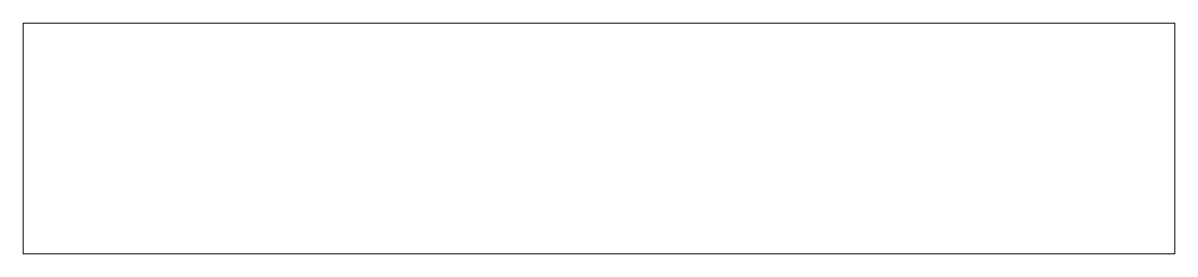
# Paper-space layout 'Layout1' of a CAD drawing. Header units: millimetres. Extents: x 0 to 257, y 72 to 123.
# The model-space entities are those that its viewports show. They can reach past a viewport. Long polylines and large blocks are cut down to what shows.
import ezdxf

# ---------------------------------------------------------------- set-up
doc = ezdxf.new("R2010")
doc.units = ezdxf.units.MM
doc.header["$LTSCALE"] = 10
doc.layers.add('MEMBERS', color=5, linetype='Continuous')

msp = doc.modelspace()

# ---------------------------------------------------------------- linework, layer by layer
at = {"layer": 'MEMBERS', "color": 3, "linetype": 'Continuous'}
for p, q in [((0, -48.16), (0, 48.16)), ((0, 48.16), (480, 48.16)), ((480, 48.16), (480, -48.16)), ((480, -48.16), (0, -48.16))]:
    msp.add_line(p, q, dxfattribs=at)

psp = doc.layouts.get("Layout1")

# ---------------------------------------------------------------- viewports
at = {"layer": '0'}
psp.add_viewport(center=(128.5, 97.5), size=(257, 51.5674), view_center_point=(240, 0), view_height=96.3126, dxfattribs=at)

doc.saveas('drawing.dxf')
